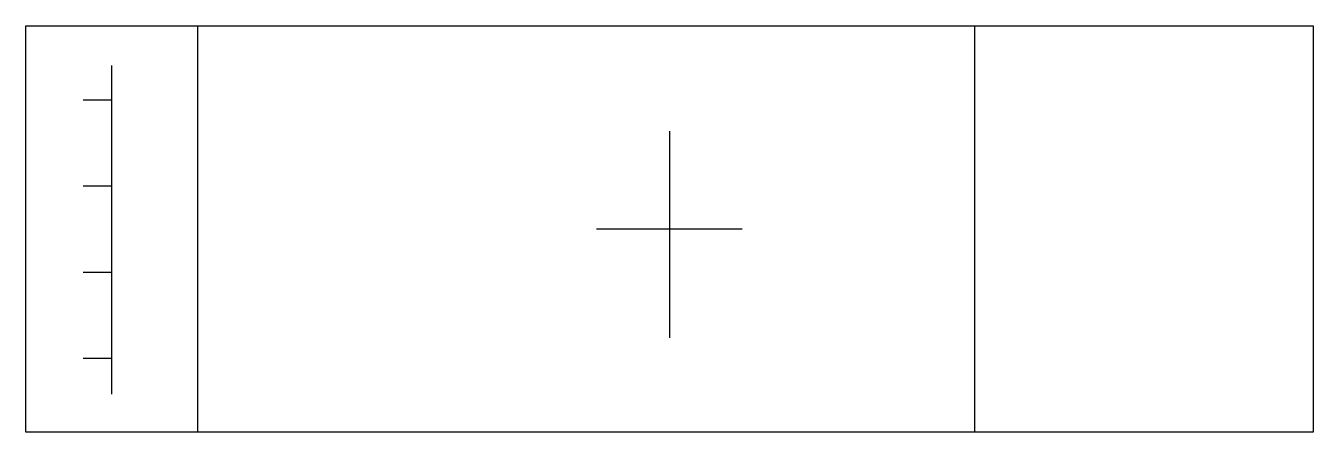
# Model space of a CAD drawing. Extents: x 0 to 38, y 0 to 12.
import ezdxf

# ---------------------------------------------------------------- set-up
doc = ezdxf.new("R2010")
doc.units = 0
doc.layers.get('0').update_dxf_attribs({"color": 13, "linetype": 'CONTINUOUS'})

msp = doc.modelspace()

# ---------------------------------------------------------------- linework, layer by layer
for p, q in [((0, 0), (0, 12)), ((0, 12), (5.08, 12)), ((5.08, 0), (5.08, 12)), ((5.08, 12), (28, 12)), ((28, 12), (28, 0)), ((28, 12), (38, 12)), ((38, 12), (38, 0)), ((2.54, 9.81), (2.54, 10.824)), ((1.693, 9.81), (2.54, 9.81)), ((2.54, 7.27), (2.54, 9.81)), ((19, 8.888), (19, 6)), ((1.693, 7.27), (2.54, 7.27)), ((2.54, 4.73), (2.54, 7.27)), ((16.848, 6), (19, 6)), ((19, 6), (19, 2.788)), ((19, 6), (21.148, 6)), ((1.693, 4.73), (2.54, 4.73)), ((2.54, 2.19), (2.54, 4.73)), ((1.693, 2.19), (2.54, 2.19)), ((2.54, 1.124), (2.54, 2.19)), ((5.08, 0), (0, 0)), ((28, 0), (5.08, 0)), ((38, 0), (28, 0))]:
    msp.add_line(p, q)

doc.saveas('drawing.dxf')
